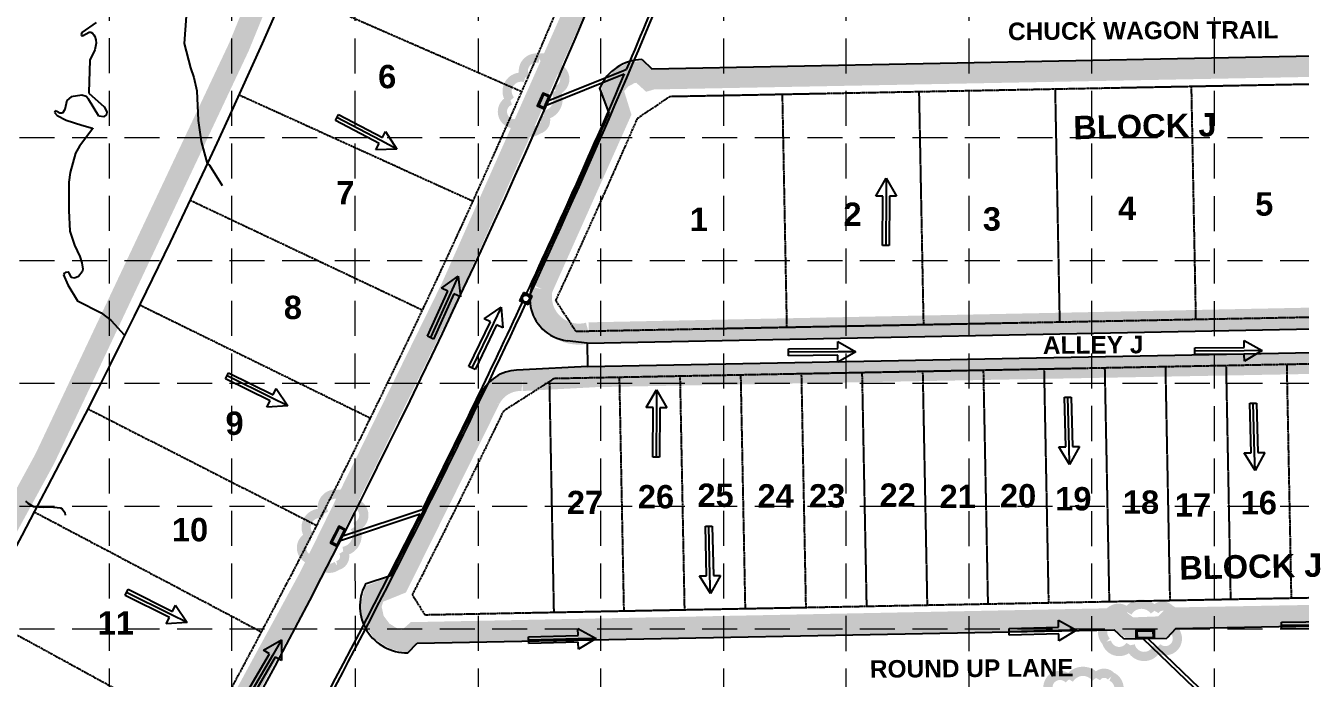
# Model space of a CAD drawing. Header units: inches. Extents: x 2520351 to 2523325, y 7106287 to 7111535.
# Drawn here: x 2520901 to 2521447, y 7107216 to 7107496 of the extents above; entities that cross this region are included whole.
import ezdxf
from ezdxf.enums import TextEntityAlignment as Align

# ---------------------------------------------------------------- set-up
doc = ezdxf.new("R2010")
doc.units = ezdxf.units.IN
doc.header["$MEASUREMENT"] = 0
for name, pattern in [('DASHED', [0.75, 0.5, -0.25]), ('HIDDEN', [0.375, 0.25, -0.125]), ('Xbndy-SC$0$HIDDEN', [0.375, 0.25, -0.125]), ('Xbndy-SC$0$PHANTOM2', [1.25, 0.625, -0.125, 0.125, -0.125, 0.125, -0.125]), ('XSITE-SC2$0$PHANTOM2', [1.25, 0.625, -0.125, 0.125, -0.125, 0.125, -0.125])]:
    doc.linetypes.add(name, pattern=pattern)
for name, color, linetype in [('1 EROSION BLANKET', 84, 'Continuous'), ('CONTOURS', 35, 'Continuous'), ('GRID', 254, 'DASHED'), ('LEGEND', 7, 'Continuous'), ('LIMITS OF DISTURBANCE', 1, 'Continuous'), ('STORM', 5, 'Continuous'), ('TITLE-TXT', 7, 'Continuous'), ('Xbndy-SC$0$ESMT-WTR-RIDGE', 7, 'Xbndy-SC$0$HIDDEN'), ('XDAM-sc2$0$ARROWSHADE', 9, 'Continuous'), ('XPAV-sc2$0$P-ALLEY', 11, 'Continuous'), ('XPAV-sc2$0$P-FOC', 11, 'Continuous'), ('XSITE-SC$0$bdy-65acres', 1, 'Continuous'), ('XSITE-SC2$0$1-BLOCK-NUMBER', 251, 'Continuous'), ('XSITE-SC2$0$1-LOT NUMBER', 251, 'Continuous'), ('XSITE-SC2$0$P-LOTS', 251, 'XSITE-SC2$0$PHANTOM2'), ('XSITE-SC2$0$P-ROW-01', 3, 'XSITE-SC2$0$PHANTOM2')]:
    doc.layers.add(name, color=color, linetype=linetype)
doc.layers.add('Xbndy-SC$0$ROW-EX', color=5, linetype='Xbndy-SC$0$PHANTOM2', lineweight=0)
doc.styles.get("Standard").update_dxf_attribs({"font": 'ARIALBD.TTF'})
doc.styles.add('STREET', font='ARIALBD.TTF', dxfattribs={"height": 15})

msp = doc.modelspace()

# ---------------------------------------------------------------- linework, layer by layer
for p, q in [((2521033.37, 7107455.4), (2521034.72, 7107457.97)), ((2521034.72, 7107457.97), (2521053.49, 7107448.1)), ((2521052.14, 7107445.53), (2521033.37, 7107455.4)), ((2521053.49, 7107448.1), (2521054.89, 7107450.75)), ((2521054.89, 7107450.75), (2521059.64, 7107443.23)), ((2521050.75, 7107442.87), (2521052.14, 7107445.53)), ((2521059.64, 7107443.23), (2521050.75, 7107442.87)), ((2521264.89, 7107423.08), (2521269.39, 7107430.76)), ((2521269.39, 7107430.76), (2521273.79, 7107423.02)), ((2521267.89, 7107423.06), (2521264.89, 7107423.08)), ((2521267.74, 7107401.85), (2521267.89, 7107423.06)), ((2521270.79, 7107423.04), (2521270.64, 7107401.83)), ((2521273.79, 7107423.02), (2521270.79, 7107423.04)), ((2521270.64, 7107401.83), (2521267.74, 7107401.85)), ((2521078.78, 7107383.56), (2521086.01, 7107388.75)), ((2521086.01, 7107388.75), (2521086.9, 7107379.89)), ((2521072.79, 7107362.99), (2521081.52, 7107382.32)), ((2521084.16, 7107381.13), (2521075.43, 7107361.8)), ((2521081.52, 7107382.32), (2521078.78, 7107383.56)), ((2521086.9, 7107379.89), (2521084.16, 7107381.13)), ((2521097.04, 7107370.47), (2521104.39, 7107375.49)), ((2521104.39, 7107375.49), (2521105.07, 7107366.61)), ((2521090.57, 7107350.05), (2521099.75, 7107369.17)), ((2521099.75, 7107369.17), (2521097.04, 7107370.47)), ((2521075.43, 7107361.8), (2521072.79, 7107362.99)), ((2521102.36, 7107367.91), (2521093.18, 7107348.79)), ((2521105.07, 7107366.61), (2521102.36, 7107367.91)), ((2521227.43, 7107357.56), (2521248.64, 7107357.72)), ((2521227.45, 7107354.66), (2521227.43, 7107357.56)), ((2521248.64, 7107357.72), (2521248.62, 7107360.72)), ((2521248.62, 7107360.72), (2521256.36, 7107356.33)), ((2521401.52, 7107358.07), (2521422.73, 7107358.24)), ((2521401.54, 7107355.18), (2521401.52, 7107358.07)), ((2521422.73, 7107358.24), (2521422.71, 7107361.24)), ((2521422.71, 7107361.24), (2521430.45, 7107356.85)), ((2521248.66, 7107354.82), (2521227.45, 7107354.66)), ((2521248.68, 7107351.82), (2521248.66, 7107354.82)), ((2521256.36, 7107356.33), (2521248.68, 7107351.82)), ((2521422.75, 7107355.34), (2521401.54, 7107355.18)), ((2521422.77, 7107352.34), (2521422.75, 7107355.34)), ((2521430.45, 7107356.85), (2521422.77, 7107352.34)), ((2520986.34, 7107344.72), (2520987.62, 7107347.32)), ((2520987.62, 7107347.32), (2521006.65, 7107337.94)), ((2521093.18, 7107348.79), (2521090.57, 7107350.05)), ((2521005.37, 7107335.34), (2520986.34, 7107344.72)), ((2521004.05, 7107332.65), (2521005.37, 7107335.34)), ((2521006.65, 7107337.94), (2521007.98, 7107340.64)), ((2521007.98, 7107340.64), (2521012.93, 7107333.24)), ((2521166.48, 7107332.41), (2521170.98, 7107340.09)), ((2521170.98, 7107340.09), (2521175.38, 7107332.35)), ((2521345.74, 7107336.86), (2521348.64, 7107336.93)), ((2521346.24, 7107315.65), (2521345.74, 7107336.86)), ((2521348.64, 7107336.93), (2521349.14, 7107315.72)), ((2521012.93, 7107333.24), (2521004.05, 7107332.65)), ((2521169.48, 7107332.39), (2521166.48, 7107332.41)), ((2521169.33, 7107311.18), (2521169.48, 7107332.39)), ((2521172.38, 7107332.37), (2521172.23, 7107311.16)), ((2521175.38, 7107332.35), (2521172.38, 7107332.37)), ((2521425.07, 7107334.25), (2521427.97, 7107334.34)), ((2521425.7, 7107313.05), (2521425.07, 7107334.25)), ((2521427.97, 7107334.34), (2521428.6, 7107313.14)), ((2521343.24, 7107315.58), (2521346.24, 7107315.65)), ((2521347.87, 7107307.98), (2521343.24, 7107315.58)), ((2521352.14, 7107315.79), (2521347.87, 7107307.98)), ((2521349.14, 7107315.72), (2521352.14, 7107315.79)), ((2521172.23, 7107311.16), (2521169.33, 7107311.18)), ((2521422.7, 7107312.96), (2521425.7, 7107313.05)), ((2521427.38, 7107305.39), (2521422.7, 7107312.96)), ((2521431.6, 7107313.23), (2521427.38, 7107305.39)), ((2521428.6, 7107313.14), (2521431.6, 7107313.23)), ((2521191.89, 7107281.6), (2521194.78, 7107281.67)), ((2521192.39, 7107260.39), (2521191.89, 7107281.6)), ((2521194.78, 7107281.67), (2521195.29, 7107260.46)), ((2521189.39, 7107260.32), (2521192.39, 7107260.39)), ((2521194.02, 7107252.72), (2521189.39, 7107260.32)), ((2521198.29, 7107260.53), (2521194.02, 7107252.72)), ((2521195.29, 7107260.46), (2521198.29, 7107260.53)), ((2520943.26, 7107251.95), (2520944.56, 7107254.54)), ((2520944.56, 7107254.54), (2520963.53, 7107245.06)), ((2520962.24, 7107242.47), (2520943.26, 7107251.95)), ((2520960.89, 7107239.78), (2520962.24, 7107242.47)), ((2520963.53, 7107245.06), (2520964.87, 7107247.75)), ((2520964.87, 7107247.75), (2520969.78, 7107240.32)), ((2520969.78, 7107240.32), (2520960.89, 7107239.78)), ((2521137.36, 7107234.72), (2521137.29, 7107237.72)), ((2521137.29, 7107237.72), (2521145.1, 7107233.46)), ((2521321.97, 7107237.82), (2521343.18, 7107238.32)), ((2521322.04, 7107234.92), (2521321.97, 7107237.82)), ((2521343.18, 7107238.32), (2521343.11, 7107241.32)), ((2521343.11, 7107241.32), (2521350.92, 7107237.05)), ((2521350.92, 7107237.05), (2521343.32, 7107232.42)), ((2521438.69, 7107240.53), (2521459.9, 7107240.7)), ((2521438.72, 7107237.64), (2521438.69, 7107240.53)), ((2521459.93, 7107237.8), (2521438.72, 7107237.64)), ((2521002.51, 7107228.46), (2521010.23, 7107232.9)), ((2521010.23, 7107232.9), (2521010.21, 7107224)), ((2521116.15, 7107234.23), (2521137.36, 7107234.72)), ((2521116.22, 7107231.33), (2521116.15, 7107234.23)), ((2521137.43, 7107231.83), (2521116.22, 7107231.33)), ((2521137.5, 7107228.83), (2521137.43, 7107231.83)), ((2521145.1, 7107233.46), (2521137.5, 7107228.83)), ((2521343.25, 7107235.42), (2521322.04, 7107234.92)), ((2521343.32, 7107232.42), (2521343.25, 7107235.42)), ((2520994.47, 7107208.61), (2521005.11, 7107226.96)), ((2521005.11, 7107226.96), (2521002.51, 7107228.46)), ((2521007.62, 7107225.5), (2520996.98, 7107207.15)), ((2521010.21, 7107224), (2521007.62, 7107225.5))]:
    msp.add_line(p, q)
at = {"layer": '1 EROSION BLANKET', "const_width": 9}
for points in [[(2521195.99, 7107654.89), (2521135.26, 7107501.34), (2521083.12, 7107383.96), (2521022.46, 7107260.23), (2520951.57, 7107129.85), (2520888.04, 7107023.85, 0.082056), (2520836.75, 7106906.78), (2520835.52, 7106900.47), (2520832.74, 7106893.03), (2520826.01, 7106886.01, 0.953359), (2520888.26, 7106821.3, -0.182313), (2520898.06, 7106825.71), (2521300.95, 7106833.62, -0.373074), (2521317.78, 7106819.93), (2521314.17, 7106812.84), (2521314.07, 7106812.44), (2521315.71, 7106715.4)], [(2521555.46, 7107372.88), (2521141.88, 7107364.45, -0.558169), (2521121.91, 7107383.18), (2521155.39, 7107458.21), (2521152.04, 7107469.03), (2521155.91, 7107473.61), (2521160.18, 7107475.85), (2521163.74, 7107476.34), (2521167.65, 7107472.78), (2521169.21, 7107473.23), (2521672.67, 7107482.85)]]:
    msp.add_lwpolyline(points, format="xyb", dxfattribs=at)
msp.add_lwpolyline([(2521558.67, 7107267.77), (2521557.22, 7107315.22, 0.389072), (2521521.36, 7107352), (2521500.03, 7107351.25), (2521498.32, 7107352.21), (2521145.02, 7107345.69), (2521113.38, 7107344.01, 0.300069), (2521099.51, 7107335.86), (2521060.33, 7107256.72), (2521050.01, 7107252.56), (2521048.56, 7107247.13), (2521049.83, 7107241.26), (2521053.45, 7107236.45), (2521058.43, 7107233.38), (2521062.86, 7107232.02), (2521067.39, 7107236), (2521368.34, 7107241.98), (2521373.72, 7107237.96), (2521387.68, 7107238.51), (2521391.51, 7107242.25), (2521540.53, 7107245.01, 0.40978), (2521558.45, 7107257.92), (2521558.76, 7107264.43)], format="xyb", close=True, dxfattribs=at)
at = {"layer": 'CONTOURS'}
for p, q in [((2520969.79, 7107506.05, 726), (2520968.54, 7107488.51, 726)), ((2520930.79, 7107497.47, 727), (2520924.73, 7107493.2, 727)), ((2520924.73, 7107493.2, 727), (2520924.4, 7107492.37, 727)), ((2520924.4, 7107492.37, 727), (2520924.56, 7107491.9, 727)), ((2520924.56, 7107491.9, 727), (2520924.64, 7107491.84, 727)), ((2520924.64, 7107491.84, 727), (2520924.97, 7107491.74, 727)), ((2520924.97, 7107491.74, 727), (2520927.82, 7107493.28, 727)), ((2520927.82, 7107493.28, 727), (2520928.62, 7107493.28, 727)), ((2520928.62, 7107493.28, 727), (2520929.31, 7107492.86, 727)), ((2520929.31, 7107492.86, 727), (2520929.92, 7107492.17, 727)), ((2520929.92, 7107492.17, 727), (2520930.26, 7107491.43, 727)), ((2520930.9, 7107488.55, 727), (2520930.23, 7107485.69, 727)), ((2520930.26, 7107491.43, 727), (2520930.71, 7107489.99, 727)), ((2520930.71, 7107489.99, 727), (2520930.9, 7107488.55, 727)), ((2520968.54, 7107488.51, 726), (2520971.29, 7107478.07, 726)), ((2520930.23, 7107485.69, 727), (2520928.14, 7107481.34, 727)), ((2520928.14, 7107481.34, 727), (2520927.68, 7107467.39, 727)), ((2520971.29, 7107478.07, 726), (2520972.71, 7107473.94, 726)), ((2520972.71, 7107473.94, 726), (2520974.01, 7107468.14, 726)), ((2520927.68, 7107467.39, 727), (2520927.74, 7107467.1, 727)), ((2520927.74, 7107467.1, 727), (2520934.35, 7107461.25, 727)), ((2520974.01, 7107468.14, 726), (2520974.53, 7107455.5, 726)), ((2520918.26, 7107464, 727), (2520917.43, 7107460.09, 727)), ((2520920.08, 7107465.61, 727), (2520918.26, 7107464, 727)), ((2520924.78, 7107466.25, 727), (2520920.08, 7107465.61, 727)), ((2520926.57, 7107465.7, 727), (2520924.78, 7107466.25, 727)), ((2520927.57, 7107464.61, 727), (2520926.57, 7107465.7, 727)), ((2520932.07, 7107457.34, 727), (2520927.57, 7107464.61, 727)), ((2520934.35, 7107461.25, 727), (2520935.48, 7107459.17, 727)), ((2520913.11, 7107459.35, 727), (2520913.06, 7107458.88, 727)), ((2520913.06, 7107458.88, 727), (2520914.22, 7107457.62, 727)), ((2520913.27, 7107459.52, 727), (2520913.11, 7107459.35, 727)), ((2520913.34, 7107459.55, 727), (2520913.27, 7107459.52, 727)), ((2520913.96, 7107459.28, 727), (2520913.34, 7107459.55, 727)), ((2520915.31, 7107458.59, 727), (2520913.96, 7107459.28, 727)), ((2520914.22, 7107457.62, 727), (2520917.96, 7107455.55, 727)), ((2520916.47, 7107458.55, 727), (2520915.31, 7107458.59, 727)), ((2520917.43, 7107460.09, 727), (2520916.47, 7107458.55, 727)), ((2520917.96, 7107455.55, 727), (2520924.75, 7107453.51, 727)), ((2520934.17, 7107457.03, 727), (2520932.07, 7107457.34, 727)), ((2520935.22, 7107457.95, 727), (2520934.17, 7107457.03, 727)), ((2520935.48, 7107459.17, 727), (2520935.22, 7107457.95, 727)), ((2520929.46, 7107452.05, 727), (2520923.77, 7107444.48, 727)), ((2520924.75, 7107453.51, 727), (2520929.35, 7107452.23, 727)), ((2520929.35, 7107452.23, 727), (2520929.45, 7107452.11, 727)), ((2520929.45, 7107452.11, 727), (2520929.46, 7107452.05, 727)), ((2520974.53, 7107455.5, 726), (2520975.81, 7107446.49, 726)), ((2520975.81, 7107446.49, 726), (2520978.42, 7107436.95, 726)), ((2520921.95, 7107441.48, 727), (2520919.79, 7107433.17, 727)), ((2520923.77, 7107444.48, 727), (2520921.95, 7107441.48, 727)), ((2520978.42, 7107436.95, 726), (2520979.42, 7107436.25, 726)), ((2520979.42, 7107436.25, 726), (2520984.85, 7107427.53, 726)), ((2520919.21, 7107429.08, 727), (2520919.17, 7107416.91, 727)), ((2520919.79, 7107433.17, 727), (2520919.21, 7107429.08, 727)), ((2520919.17, 7107416.91, 727), (2520919.65, 7107408.09, 727)), ((2520919.65, 7107408.09, 727), (2520921.57, 7107402.01, 727)), ((2520921.57, 7107402.01, 727), (2520923.82, 7107397.22, 727)), ((2520923.82, 7107397.22, 727), (2520924.77, 7107394.48, 727)), ((2520917.25, 7107390.09, 727), (2520916.85, 7107389.34, 727)), ((2520917.71, 7107390.33, 727), (2520917.25, 7107390.09, 727)), ((2520918.84, 7107390.45, 727), (2520917.71, 7107390.33, 727)), ((2520919.19, 7107390.26, 727), (2520918.84, 7107390.45, 727)), ((2520920.35, 7107388.2, 727), (2520919.19, 7107390.26, 727)), ((2520924.89, 7107390.56, 727), (2520923.26, 7107388.65, 727)), ((2520924.77, 7107394.48, 727), (2520925.14, 7107391.76, 727)), ((2520925.14, 7107391.76, 727), (2520924.89, 7107390.56, 727)), ((2520916.85, 7107389.34, 727), (2520918.77, 7107385.05, 727)), ((2520918.77, 7107385.05, 727), (2520922.92, 7107378.17, 727)), ((2520921.54, 7107387.82, 727), (2520920.35, 7107388.2, 727)), ((2520923.26, 7107388.65, 727), (2520921.54, 7107387.82, 727)), ((2520922.92, 7107378.17, 727), (2520933.05, 7107373.09, 727)), ((2520933.05, 7107373.09, 727), (2520937.34, 7107369.76, 727)), ((2520937.34, 7107369.76, 727), (2520942.81, 7107363.53, 727)), ((2520900.58, 7107292.36, 728), (2520901.52, 7107291.41, 728)), ((2520901.52, 7107291.41, 728), (2520903.99, 7107290.06, 728)), ((2520903.99, 7107290.06, 728), (2520908.19, 7107289.68, 728)), ((2520908.19, 7107289.68, 728), (2520911.12, 7107289.94, 728)), ((2520911.12, 7107289.94, 728), (2520915.54, 7107289.5, 728)), ((2520915.54, 7107289.5, 728), (2520916.34, 7107289.06, 728)), ((2520916.34, 7107289.06, 728), (2520917.39, 7107287.49, 728)), ((2520917.39, 7107287.49, 728), (2520917.59, 7107286.27, 728))]:
    msp.add_line(p, q, dxfattribs=at)
at = {"layer": 'GRID', "color": 252, "linetype": 'HIDDEN', "lineweight": 0, "ltscale": 60}
for p, q in [((2520936.61, 7106553.16), (2520936.38, 7109604.62)), ((2520988.92, 7106553.15), (2520989.09, 7109604.52)), ((2521041.96, 7106553.15), (2521041.68, 7109604.33)), ((2521094.79, 7106553.14), (2521094.25, 7109604.37)), ((2521147.02, 7106553.13), (2521147.03, 7109604.34)), ((2521199.8, 7106553.12), (2521199.75, 7109604.33)), ((2521252.12, 7106553.11), (2521252.22, 7109604.32)), ((2521304.78, 7106553.1), (2521305.1, 7109604.25)), ((2521357.4, 7106553.1), (2521357.4, 7109606.44)), ((2521410.04, 7106553.09), (2521410.04, 7109606.44)), ((2520673.05, 7107448.11), (2522673.45, 7107448.11)), ((2520673.05, 7107395.46), (2522673.45, 7107395.46)), ((2520673.05, 7107342.82), (2522673.45, 7107342.82)), ((2520673.05, 7107290.18), (2522673.45, 7107290.18)), ((2520673.05, 7107237.54), (2522673.45, 7107237.54))]:
    msp.add_line(p, q, dxfattribs=at)
at = {"layer": 'LEGEND', "color": 170, "ltscale": 100, "const_width": 3.95}
for points in [[(2521127.7, 7107468.2, 0.520567), (2521127.7, 7107468.2, 0.765195), (2521127.94, 7107478.2, 0.417879), (2521120.83, 7107482.06, 0.6649), (2521114.64, 7107473.79, 0.744833), (2521108.37, 7107464.09, 0.975642), (2521111.53, 7107454.27, 0.520567), (2521120.24, 7107451.64, 0.520567), (2521122.8, 7107457.7, 0.540264), (2521127.7, 7107468.2)], [(2521041.6, 7107281.3, 0.520567), (2521041.6, 7107281.3, 0.765195), (2521041.84, 7107291.3, 0.417879), (2521034.73, 7107295.16, 0.6649), (2521028.54, 7107286.89, 0.744833), (2521022.27, 7107277.18, 0.975642), (2521025.43, 7107267.37, 0.520567), (2521034.14, 7107264.74, 0.520567), (2521036.7, 7107270.8, 0.540264), (2521041.6, 7107281.3)], [(2521372.7, 7107244.71, 0.520567), (2521372.7, 7107244.71, 0.765195), (2521363.77, 7107240.21, 0.417879), (2521363.72, 7107232.12, 0.6649), (2521373.92, 7107230.57, 0.744833), (2521385.44, 7107229.6, 0.975642), (2521392.61, 7107237.01, 0.520567), (2521390.82, 7107245.93, 0.520567), (2521384.28, 7107245.34, 0.540264), (2521372.7, 7107244.71)], [(2521347.65, 7107215.94, 0.520567), (2521347.65, 7107215.94, 0.765195), (2521338.72, 7107211.44, 0.417879), (2521338.67, 7107203.35, 0.6649), (2521348.87, 7107201.79, 0.744833), (2521360.39, 7107200.83, 0.975642), (2521367.56, 7107208.24, 0.520567), (2521365.77, 7107217.16, 0.520567), (2521359.23, 7107216.57, 0.540264), (2521347.65, 7107215.94)]]:
    msp.add_lwpolyline(points, format="xyb", close=True, dxfattribs=at)
at = {"layer": 'LIMITS OF DISTURBANCE', "linetype": 'DASHED', "ltscale": 100, "const_width": 9}
msp.add_lwpolyline([(2521082.65, 7108652.3, -0.074702), (2520903.73, 7107804.13), (2521042.73, 7107757.09), (2521040.03, 7107740.87), (2521047.24, 7107725.86), (2521083.87, 7107711.75), (2520992.09, 7107487.1), (2520908.92, 7107310.63), (2520838.45, 7107181.3), (2520788.38, 7107100.7), (2520757.62, 7107043.85, 0.132205), (2520704.96, 7106821.91), (2520704.06, 7106704.68), (2520704.06, 7106697.48), (2521845.8, 7106721.63), (2521829.96, 7107737.68), (2522599.98, 7107747.75), (2522601.01, 7107723.88), (2522623.34, 7107724.91), (2522620.74, 7107814.71), (2522594.78, 7107814.19), (2522566.61, 7109366.72)], format="xyb", dxfattribs=at)
at = {"layer": 'STORM', "color": 5}
for points in [[(2521196.86, 7107568.03, -0.014532), (2521116.48, 7107380.63, -0.014532)], [(2521195.46, 7107568.58, -0.007031), (2521157.95, 7107477.37, -0.007031)], [(2521157.11, 7107475.42, -0.007349), (2521115.12, 7107381.27, -0.007349)], [(2521114.79, 7107377.01, -0.023642), (2520960.86, 7107083.26), (2520960.86, 7107083.26)], [(2521113.43, 7107377.64, -0.007033), (2521070.56, 7107288.77)], [(2521069.61, 7107286.88, -0.016455), (2520959.57, 7107084.01)]]:
    msp.add_lwpolyline(points, format="xyb", dxfattribs=at)
for points in [[(2521124.68, 7107464.04), (2521157.95, 7107477.37)], [(2521123.82, 7107462.08), (2521157.11, 7107475.42)], [(2521113.98, 7107381.79), (2521112.3, 7107378.16)], [(2521117.61, 7107380.11), (2521113.98, 7107381.79)], [(2521115.93, 7107376.48), (2521117.61, 7107380.11)], [(2521115.93, 7107376.48), (2521112.3, 7107378.16)], [(2521035.59, 7107275.53), (2521069.61, 7107286.88)], [(2521036.56, 7107277.44), (2521070.56, 7107288.77)]]:
    msp.add_lwpolyline(points, dxfattribs=at)
for points in [[(2521123.05, 7107460.31), (2521125.45, 7107465.81), (2521122.24, 7107467.21), (2521119.84, 7107461.71)], [(2521123.05, 7107460.31), (2521125.45, 7107465.81), (2521122.24, 7107467.21), (2521119.84, 7107461.71)], [(2521122.79, 7107460.97), (2521124.79, 7107465.55), (2521122.5, 7107466.55), (2521120.5, 7107461.97)], [(2521031.15, 7107274.51), (2521034.26, 7107272.92), (2521037.89, 7107280.05), (2521034.78, 7107281.64)], [(2521031.15, 7107274.51), (2521034.26, 7107272.92), (2521037.89, 7107280.05), (2521034.78, 7107281.64)], [(2521031.82, 7107274.73), (2521034.05, 7107273.59), (2521037.22, 7107279.83), (2521034.99, 7107280.97)], [(2521376.31, 7107233.39), (2521384.31, 7107233.55), (2521384.24, 7107237.05), (2521376.24, 7107236.89)], [(2521376.31, 7107233.39), (2521384.31, 7107233.55), (2521384.24, 7107237.05), (2521376.24, 7107236.89)], [(2521376.8, 7107233.9), (2521383.8, 7107234.04), (2521383.75, 7107236.54), (2521376.75, 7107236.4)]]:
    msp.add_lwpolyline(points, close=True, dxfattribs=at)
at = {"layer": 'STORM', "color": 5, "flags": 128}
for points in [[(2521379.25, 7107233.45), (2521404.98, 7107208.69)], [(2521381.37, 7107233.49), (2521407.1, 7107208.73)]]:
    msp.add_lwpolyline(points, dxfattribs=at)
at = {"layer": 'STORM', "color": 5}
for radius in [2, 1.5]:
    msp.add_circle((2521114.95, 7107379.13), radius, dxfattribs=at)
at = {"layer": 'Xbndy-SC$0$ESMT-WTR-RIDGE', "color": 0}
msp.add_arc((2517933.39, 7108856.88), 3165, 330.82487, 358.54955, dxfattribs=at)
at = {"layer": 'Xbndy-SC$0$ROW-EX', "color": 0}
for centre, radius, start, end in [((2518054.6, 7108856.49), 3040, 330.36166, 0.62016), ((2517933.39, 7108856.88), 3160, 330.98766, 358.42365)]:
    msp.add_arc(centre, radius, start, end, dxfattribs=at)
at = {"layer": 'XDAM-sc2$0$ARROWSHADE'}
for p, q in [((2521052.82, 7107446.81), (2521034.04, 7107456.69)), ((2521059.64, 7107443.23), (2521052.82, 7107446.81)), ((2521269.39, 7107430.76), (2521269.34, 7107423.05)), ((2521269.34, 7107423.05), (2521269.19, 7107401.84)), ((2521086.01, 7107388.75), (2521082.84, 7107381.72)), ((2521082.84, 7107381.72), (2521074.11, 7107362.39)), ((2521104.39, 7107375.49), (2521101.06, 7107368.54)), ((2521101.06, 7107368.54), (2521091.87, 7107349.42)), ((2521248.65, 7107356.27), (2521227.44, 7107356.11)), ((2521256.36, 7107356.33), (2521248.65, 7107356.27)), ((2521422.74, 7107356.79), (2521401.53, 7107356.62)), ((2521430.45, 7107356.85), (2521422.74, 7107356.79)), ((2521006.01, 7107336.64), (2520986.98, 7107346.02)), ((2521012.93, 7107333.24), (2521006.01, 7107336.64)), ((2521170.98, 7107340.09), (2521170.93, 7107332.38)), ((2521347.69, 7107315.69), (2521347.19, 7107336.89)), ((2521170.93, 7107332.38), (2521170.78, 7107311.17)), ((2521427.15, 7107313.1), (2521426.52, 7107334.3)), ((2521347.87, 7107307.98), (2521347.69, 7107315.69)), ((2521427.38, 7107305.39), (2521427.15, 7107313.1)), ((2521193.84, 7107260.43), (2521193.34, 7107281.63)), ((2521194.02, 7107252.72), (2521193.84, 7107260.43)), ((2520962.88, 7107243.77), (2520943.91, 7107253.25)), ((2520969.78, 7107240.32), (2520962.88, 7107243.77)), ((2521350.92, 7107237.05), (2521343.21, 7107236.87)), ((2521459.92, 7107239.25), (2521438.7, 7107239.09)), ((2521010.23, 7107232.9), (2521006.36, 7107226.23)), ((2521137.39, 7107233.28), (2521116.19, 7107232.78)), ((2521145.1, 7107233.46), (2521137.39, 7107233.28)), ((2521343.21, 7107236.87), (2521322.01, 7107236.37)), ((2521006.36, 7107226.23), (2520995.72, 7107207.88))]:
    msp.add_line(p, q, dxfattribs=at)
at = {"layer": 'XPAV-sc2$0$P-ALLEY', "color": 7}
for p, q in [((2521141.2, 7107360.09), (2521500.25, 7107367.03)), ((2521141.2, 7107360.09), (2521132.63, 7107361.08)), ((2521141.2, 7107360.09), (2521141.39, 7107350.09)), ((2521141.39, 7107350.09), (2521500.44, 7107357.03)), ((2521141.39, 7107350.09), (2521113.77, 7107348.64))]:
    msp.add_line(p, q, dxfattribs=at)
msp.add_arc((2521134.71, 7107378.96), 18, 225.0346, 263.3495, dxfattribs=at)
at = {"layer": 'XPAV-sc2$0$P-FOC', "color": 7}
for p, q in [((2521168.93, 7107477.64), (2521670.24, 7107487.34)), ((2521164.65, 7107481.56), (2521164.85, 7107481.57)), ((2521164.85, 7107481.57), (2521168.93, 7107477.64)), ((2521150.68, 7107458.62), (2521146.59, 7107469.31)), ((2521113.77, 7107348.64), (2521110.95, 7107348.49)), ((2521057.03, 7107260.34), (2521046.16, 7107256.68)), ((2521068.38, 7107231.44), (2521367.02, 7107237.22)), ((2521371.1, 7107233.29), (2521367.02, 7107237.22)), ((2521393.43, 7107237.73), (2521389.51, 7107233.65)), ((2521393.43, 7107237.73), (2521545.2, 7107240.66)), ((2521371.1, 7107233.29), (2521389.51, 7107233.65)), ((2521064.25, 7107227.36), (2521064.45, 7107227.36)), ((2521064.45, 7107227.36), (2521068.38, 7107231.44))]:
    msp.add_line(p, q, dxfattribs=at)
for centre, radius, start, end in [((2517933.39, 7108856.88), 3482, 327.9589, 339.16963), ((2521165.03, 7107461.57), 20, 91.1083, 156.6469), ((2517933.39, 7108856.88), 3500, 336.64352, 336.64685), ((2517933.39, 7108856.88), 3508, 335.21911, 336.50976), ((2521134.71, 7107378.96), 18, 155.2191, 225.0346), ((2521111.9, 7107330.51), 18, 93.007, 154.3489), ((2517933.39, 7108856.88), 3508, 332.92771, 334.34888), ((2521063.86, 7107247.35), 20, 152.79, 271.1083), ((2517933.39, 7108856.88), 3500, 332.79002, 332.79334)]:
    msp.add_arc(centre, radius, start, end, dxfattribs=at)
at = {"layer": 'XSITE-SC$0$bdy-65acres', "color": 7}
msp.add_arc((2517933.39, 7108856.88), 3360, 327.95888, 340.77224, dxfattribs=at)
at = {"layer": 'XSITE-SC2$0$P-LOTS'}
for p, q in [((2521012.45, 7107511.89), (2521113.26, 7107467.86)), ((2521012.45, 7107511.89), (2521113.26, 7107467.86)), ((2521012.45, 7107511.89), (2521113.26, 7107467.86)), ((2521012.45, 7107511.89), (2521113.26, 7107467.86)), ((2521224.77, 7107466.72), (2521226.7, 7107366.74)), ((2521283.35, 7107467.85), (2521285.28, 7107367.87)), ((2521341.67, 7107468.98), (2521343.61, 7107369)), ((2521400, 7107470.11), (2521401.93, 7107370.13)), ((2520992.19, 7107466.42), (2521092.33, 7107420.89)), ((2520992.19, 7107466.42), (2521092.33, 7107420.89)), ((2520992.19, 7107466.42), (2521092.33, 7107420.89)), ((2520992.19, 7107466.42), (2521092.33, 7107420.89)), ((2520971.25, 7107421.25), (2521070.7, 7107374.24)), ((2520971.25, 7107421.25), (2521070.7, 7107374.24)), ((2520971.25, 7107421.25), (2521070.7, 7107374.24)), ((2520971.25, 7107421.25), (2521070.7, 7107374.24)), ((2520949.64, 7107376.39), (2521048.39, 7107327.92)), ((2520949.64, 7107376.39), (2521048.39, 7107327.92)), ((2520949.64, 7107376.39), (2521048.39, 7107327.92)), ((2520949.64, 7107376.39), (2521048.39, 7107327.92)), ((2521209.03, 7107246.16), (2521207.09, 7107346.36)), ((2521209.03, 7107246.16), (2521207.09, 7107346.36)), ((2521209.03, 7107246.16), (2521207.09, 7107346.36)), ((2521235.02, 7107246.66), (2521233.09, 7107346.86)), ((2521235.02, 7107246.66), (2521233.09, 7107346.86)), ((2521235.02, 7107246.66), (2521233.09, 7107346.86)), ((2521261.02, 7107247.17), (2521259.08, 7107347.36)), ((2521261.02, 7107247.17), (2521259.08, 7107347.36)), ((2521261.02, 7107247.17), (2521259.08, 7107347.36)), ((2521287.01, 7107247.67), (2521285.08, 7107347.87)), ((2521287.01, 7107247.67), (2521285.08, 7107347.87)), ((2521287.01, 7107247.67), (2521285.08, 7107347.87)), ((2521313.01, 7107248.17), (2521311.07, 7107348.37)), ((2521313.01, 7107248.17), (2521311.07, 7107348.37)), ((2521313.01, 7107248.17), (2521311.07, 7107348.37)), ((2521339.01, 7107248.68), (2521337.07, 7107348.87)), ((2521339.01, 7107248.68), (2521337.07, 7107348.87)), ((2521339.01, 7107248.68), (2521337.07, 7107348.87)), ((2521365, 7107249.18), (2521363.06, 7107349.37)), ((2521365, 7107249.18), (2521363.06, 7107349.37)), ((2521365, 7107249.18), (2521363.06, 7107349.37)), ((2521391, 7107249.68), (2521389.06, 7107349.88)), ((2521391, 7107249.68), (2521389.06, 7107349.88)), ((2521391, 7107249.68), (2521389.06, 7107349.88)), ((2521416.99, 7107250.18), (2521415.05, 7107350.38)), ((2521416.99, 7107250.18), (2521415.05, 7107350.38)), ((2521416.99, 7107250.18), (2521415.05, 7107350.38)), ((2521442.99, 7107250.69), (2521441.05, 7107350.88)), ((2521442.99, 7107250.69), (2521441.05, 7107350.88)), ((2521442.99, 7107250.69), (2521441.05, 7107350.88)), ((2521127.04, 7107244.57), (2521125.13, 7107343.64)), ((2521127.04, 7107244.57), (2521125.13, 7107343.64)), ((2521127.04, 7107244.57), (2521125.13, 7107343.64)), ((2521157.04, 7107245.16), (2521155.1, 7107345.35)), ((2521157.04, 7107245.16), (2521155.1, 7107345.35)), ((2521157.04, 7107245.16), (2521155.1, 7107345.35)), ((2521183.03, 7107245.66), (2521181.1, 7107345.85)), ((2521183.03, 7107245.66), (2521181.1, 7107345.85)), ((2521183.03, 7107245.66), (2521181.1, 7107345.85)), ((2520927.37, 7107331.86), (2521025.39, 7107281.93)), ((2520927.37, 7107331.86), (2521025.39, 7107281.93)), ((2520927.37, 7107331.86), (2521025.39, 7107281.93)), ((2520927.37, 7107331.86), (2521025.39, 7107281.93)), ((2520904.45, 7107287.66), (2521001.72, 7107236.29)), ((2520904.45, 7107287.66), (2521001.72, 7107236.29)), ((2520904.45, 7107287.66), (2521001.72, 7107236.29)), ((2520904.45, 7107287.66), (2521001.72, 7107236.29)), ((2520880.87, 7107243.81), (2520977.36, 7107191)), ((2520880.87, 7107243.81), (2520977.36, 7107191)), ((2520880.87, 7107243.81), (2520977.36, 7107191)), ((2520880.87, 7107243.81), (2520977.36, 7107191))]:
    msp.add_line(p, q, dxfattribs=at)
at = {"layer": 'XSITE-SC2$0$P-ROW-01', "color": 7}
for p, q in [((2521176.77, 7107465.79), (2521664.68, 7107475.23)), ((2521176.77, 7107465.79), (2521664.68, 7107475.23)), ((2521176.77, 7107465.79), (2521664.68, 7107475.23)), ((2521162.81, 7107456.42), (2521176.77, 7107465.79)), ((2521162.81, 7107456.42), (2521176.77, 7107465.79)), ((2521162.81, 7107456.42), (2521176.77, 7107465.79)), ((2521136.46, 7107364.99), (2521127.8, 7107378.3)), ((2521136.46, 7107364.99), (2521127.8, 7107378.3)), ((2521136.46, 7107364.99), (2521127.8, 7107378.3)), ((2521576.63, 7107373.51), (2521136.46, 7107364.99)), ((2521576.63, 7107373.51), (2521136.46, 7107364.99)), ((2521576.63, 7107373.51), (2521136.46, 7107364.99)), ((2521517.03, 7107352.35), (2521126.94, 7107344.81)), ((2521126.94, 7107344.81), (2521105.47, 7107330.99)), ((2521126.94, 7107344.81), (2521105.47, 7107330.99)), ((2521126.94, 7107344.81), (2521105.47, 7107330.99)), ((2521126.94, 7107344.81), (2521105.47, 7107330.99)), ((2521071.78, 7107243.51), (2521066.35, 7107252.21)), ((2521543.97, 7107252.64), (2521071.78, 7107243.51)), ((2521543.97, 7107252.64), (2521071.78, 7107243.51)), ((2521543.97, 7107252.64), (2521071.78, 7107243.51)), ((2521543.97, 7107252.64), (2521071.78, 7107243.51))]:
    msp.add_line(p, q, dxfattribs=at)
for radius, start, end in [(3470.08, 327.95895, 339.79928), (3470.08, 327.95895, 339.79928), (3470.08, 327.95895, 339.79928), (3470.08, 327.95895, 339.79928), (3520.08, 335.16209, 336.55547), (3520.08, 332.87876, 334.31043), (3520.08, 332.87876, 334.31043), (3520.08, 332.87876, 334.31043), (3520.08, 332.87876, 334.31043)]:
    msp.add_arc((2517933.33, 7108856.92), radius, start, end, dxfattribs=at)

# ---------------------------------------------------------------- texts
at = {"layer": 'TITLE-TXT', "style": 'STREET'}
for s, p in [('CHUCK WAGON TRAIL', (2521321.54, 7107489.88)), ('ALLEY J', (2521336.49, 7107355.41)), ('ROUND UP LANE', (2521262.36, 7107216.65))]:
    msp.add_text(s, height=7.5, rotation=0.3896, dxfattribs=at).set_placement(p)
at = {"layer": 'XSITE-SC2$0$1-BLOCK-NUMBER'}
for p in [(2521380.15, 7107453.04), (2521425.54, 7107264.35), (2521425.54, 7107264.35), (2521425.54, 7107264.35)]:
    msp.add_text('BLOCK J', height=10, rotation=1.2402, dxfattribs=at).set_placement(p, align=Align.MIDDLE_CENTER)
at = {"layer": 'XSITE-SC2$0$1-LOT NUMBER'}
for s, p in [('6', (2521051.66, 7107469.27)), ('7', (2521033.7, 7107419.51)), ('4', (2521368.68, 7107412.79)), ('5', (2521427.39, 7107414.65)), ('1', (2521185.18, 7107408.06)), ('2', (2521251, 7107410.29)), ('3', (2521310.74, 7107408.27)), ('8', (2521011.25, 7107370.34)), ('9', (2520986.26, 7107320.72)), ('26', (2521162.92, 7107289.24)), ('26', (2521162.92, 7107289.24)), ('26', (2521162.92, 7107289.24)), ('25', (2521188.47, 7107289.86)), ('24', (2521214.19, 7107289.6)), ('23', (2521236.27, 7107289.61)), ('22', (2521266.48, 7107289.91)), ('21', (2521292.18, 7107289.33)), ('20', (2521318.07, 7107289.64)), ('19', (2521341.75, 7107288.36)), ('19', (2521341.75, 7107288.36)), ('19', (2521341.75, 7107288.36)), ('27', (2521132.5, 7107286.75)), ('18', (2521370.74, 7107286.9)), ('17', (2521393, 7107285.73)), ('16', (2521421.21, 7107286.68)), ('16', (2521421.21, 7107286.68)), ('16', (2521421.21, 7107286.68)), ('10', (2520963.31, 7107275.1)), ('11', (2520931.54, 7107235.15))]:
    msp.add_text(s, height=10, dxfattribs=at).set_placement(p)

doc.saveas('drawing.dxf')
